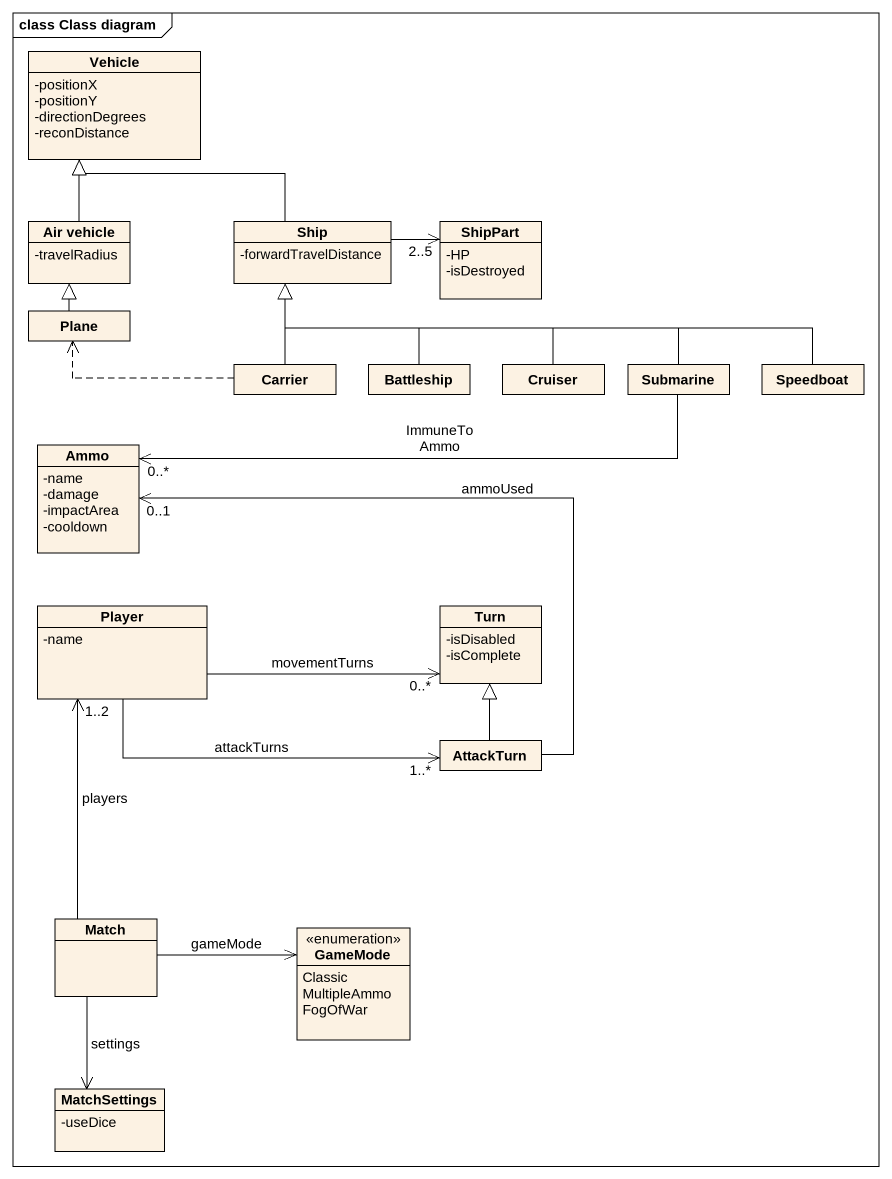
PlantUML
@startuml
mainframe class Class diagram
hide circle
hide empty members
skinparam classAttributeIconSize 0
class Vehicle {
  -positionX
  -positionY
  -directionDegrees
  -reconDistance
}
class "Air vehicle" as Air_vehicle {
  -travelRadius
}
class Ship {
  -forwardTravelDistance
}
class ShipPart {
  -HP
  -isDestroyed
}
class Plane
class Carrier
class Battleship
class Cruiser
class Submarine
class Speedboat
class Ammo {
  -name
  -damage
  -impactArea
  -cooldown
}
class Player {
  -name
}
class Turn {
  -isDisabled
  -isComplete
}
class AttackTurn
class Match
enum GameMode {
  Classic
  MultipleAmmo
  FogOfWar
}
class MatchSettings {
  -useDice
}
Air_vehicle -up-|> Vehicle
Ship -up-|> Vehicle
Ship -right-> "2..5" ShipPart
Plane -up-|> Air_vehicle
Carrier -up-|> Ship
Carrier .left.> Plane
Battleship -up-|> Ship
Cruiser -left-|> Ship
Submarine -left-|> Ship
Submarine -left-> "0..*" Ammo : ImmuneToAmmo
Speedboat -left-|> Ship
Player -right-> "0..*" Turn : movementTurns
Player -right-> "1..*" AttackTurn : attackTurns
AttackTurn -up-> "0..1" Ammo : ammoUsed
AttackTurn -up-|> Turn
Match -up-> "1..2" Player : players
Match -right-> GameMode : gameMode
Match --> MatchSettings : settings
@enduml
